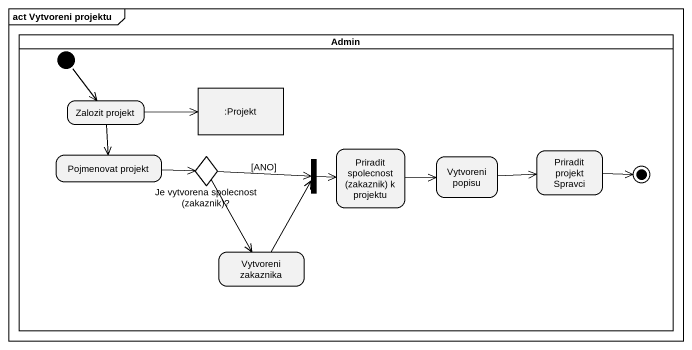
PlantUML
@startuml
mainframe act Vytvoreni projektu
hide empty description
state Admin <<partition>> {
  state "Zalozit projekt" as Zalozit_projekt
  state ":Projekt" as Projekt <<object>>
  state "Pojmenovat projekt" as Pojmenovat_projekt
  state "Je vytvorena spolecnost (zakaznik)?" as Je_vytvorena_spolecnost <<choice>>
  state fork1 <<join>>
  state "Priradit spolecnost (zakaznik) k projektu" as Priradit_spolecnost
  state "Vytvoreni popisu" as Vytvoreni_popisu
  state "Priradit projekt Spravci" as Priradit_projekt_Spravci
  state "Vytvoreni zakaznika" as Vytvoreni_zakaznika
  [*] --> Zalozit_projekt
  Priradit_projekt_Spravci -right-> [*]
}
Zalozit_projekt -right-> Projekt
Zalozit_projekt --> Pojmenovat_projekt
Pojmenovat_projekt -right-> Je_vytvorena_spolecnost
Je_vytvorena_spolecnost -right-> fork1 : [ANO]
Je_vytvorena_spolecnost --> Vytvoreni_zakaznika
fork1 -right-> Priradit_spolecnost
Priradit_spolecnost -right-> Vytvoreni_popisu
Vytvoreni_popisu -right-> Priradit_projekt_Spravci
Vytvoreni_zakaznika -up-> fork1
@enduml
